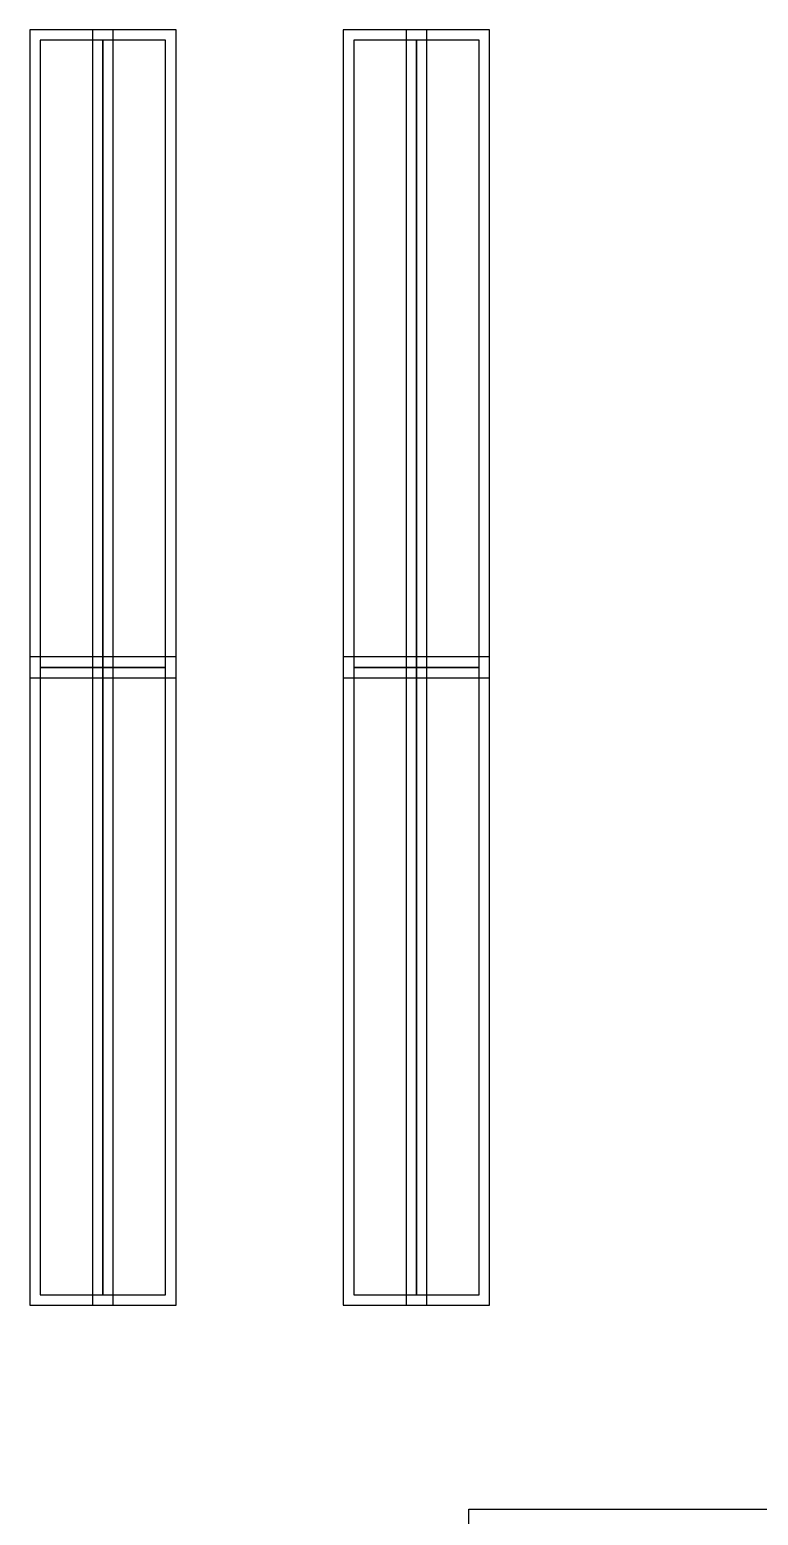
# Model space of a CAD drawing. Extents: x 2217 to 2324, y 363 to 419.
# Drawn here: x 2222.82 to 2226.31, y 402.22 to 409.32 of the extents above; entities that cross this region are included whole.
import ezdxf

# ---------------------------------------------------------------- set-up
doc = ezdxf.new("R2010")
doc.units = 0
doc.header["$LTSCALE"] = 12
doc.header["$MEASUREMENT"] = 0
doc.layers.add('ANAQUELES', color=2, linetype='CONTINUOUS')
doc.layers.add('PATIO', color=4, linetype='CONTINUOUS')

msp = doc.modelspace()

# ---------------------------------------------------------------- linework, layer by layer
at = {"layer": 'ANAQUELES', "color": 8}
for points in [[(2222.8214, 409.3241), (2222.8214, 406.2241), (2223.2214, 406.2241), (2223.2214, 409.3241)], [(2223.1214, 409.3241), (2223.1214, 406.2241), (2223.5214, 406.2241), (2223.5214, 409.3241)], [(2224.3214, 409.3241), (2224.3214, 406.2241), (2224.7214, 406.2241), (2224.7214, 409.3241)], [(2224.6214, 409.3241), (2224.6214, 406.2241), (2225.0214, 406.2241), (2225.0214, 409.3241)], [(2222.8214, 406.3241), (2222.8214, 403.2241), (2223.2214, 403.2241), (2223.2214, 406.3241)], [(2223.1214, 406.3241), (2223.1214, 403.2241), (2223.5214, 403.2241), (2223.5214, 406.3241)], [(2224.3214, 406.3241), (2224.3214, 403.2241), (2224.7214, 403.2241), (2224.7214, 406.3241)], [(2224.6214, 406.3241), (2224.6214, 403.2241), (2225.0214, 403.2241), (2225.0214, 406.3241)]]:
    msp.add_lwpolyline(points, close=True, dxfattribs=at)
at = {"layer": 'ANAQUELES'}
for points in [[(2222.8714, 409.2741), (2222.8714, 406.2741), (2223.1714, 406.2741), (2223.1714, 409.2741)], [(2223.1714, 409.2741), (2223.1714, 406.2741), (2223.4714, 406.2741), (2223.4714, 409.2741)], [(2224.3714, 409.2741), (2224.3714, 406.2741), (2224.6714, 406.2741), (2224.6714, 409.2741)], [(2224.6714, 409.2741), (2224.6714, 406.2741), (2224.9714, 406.2741), (2224.9714, 409.2741)], [(2222.8714, 406.2741), (2222.8714, 403.2741), (2223.1714, 403.2741), (2223.1714, 406.2741)], [(2223.1714, 406.2741), (2223.1714, 403.2741), (2223.4714, 403.2741), (2223.4714, 406.2741)], [(2224.3714, 406.2741), (2224.3714, 403.2741), (2224.6714, 403.2741), (2224.6714, 406.2741)], [(2224.6714, 406.2741), (2224.6714, 403.2741), (2224.9714, 403.2741), (2224.9714, 406.2741)]]:
    msp.add_lwpolyline(points, close=True, dxfattribs=at)
at = {"layer": 'PATIO'}
msp.add_lwpolyline([(2224.9214, 402.2491), (2236.0214, 402.2491), (2236.0214, 387.5491), (2224.9214, 387.5491)], close=True, dxfattribs=at)

doc.saveas('drawing.dxf')
